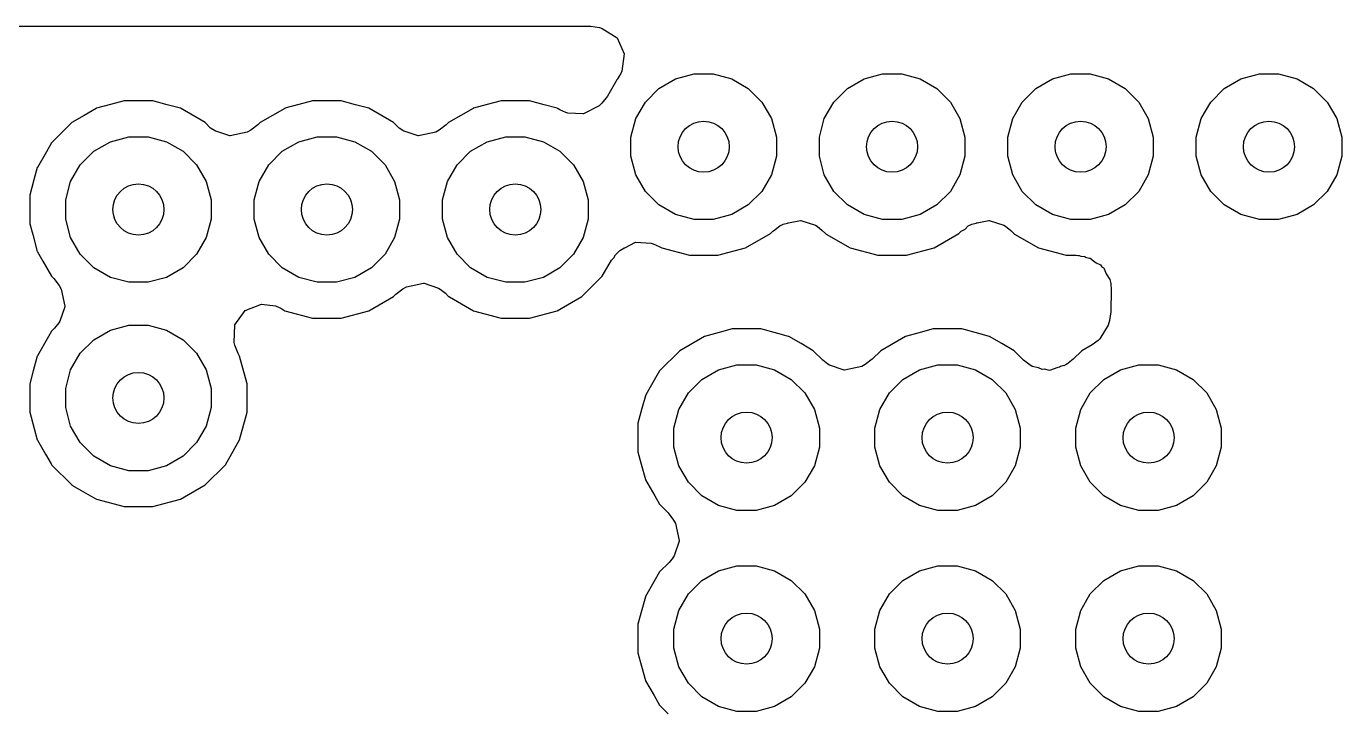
# Model space of a CAD drawing. Header units: inches. Extents: x 5.14 to 7.4, y -4.57 to -3.18.
# Drawn here: x 7.0036 to 7.2097, y -3.9912 to -3.8837 of the extents above; entities that cross this region are included whole.
import ezdxf

# ---------------------------------------------------------------- set-up
doc = ezdxf.new("R2010")
doc.units = ezdxf.units.IN
doc.header["$MEASUREMENT"] = 0
doc.layers.add('In2.Cu', color=33, linetype='CONTINUOUS', true_color=0xce7d2c)

msp = doc.modelspace()

# ---------------------------------------------------------------- linework, layer by layer
at = {"layer": 'In2.Cu', "linetype": 'CONTINUOUS'}
for p, q in [((6.66389, -3.88368), (7.09206, -3.88368)), ((7.09206, -3.88368), (7.09344, -3.88388)), ((7.09344, -3.88388), (7.09387, -3.884)), ((7.09387, -3.884), (7.09618, -3.88549)), ((7.09618, -3.88549), (7.09732, -3.88799)), ((7.09732, -3.88799), (7.09693, -3.89072)), ((7.09677, -3.89107), (7.09624, -3.89193)), ((7.09693, -3.89072), (7.09677, -3.89107)), ((7.09693, -3.89072), (7.09693, -3.89072)), ((7.10276, -3.89342), (7.10536, -3.89191)), ((7.10536, -3.89191), (7.10826, -3.89114)), ((7.10826, -3.89114), (7.11127, -3.89114)), ((7.11127, -3.89114), (7.11416, -3.89191)), ((7.11416, -3.89191), (7.11676, -3.89342)), ((7.13229, -3.89342), (7.13489, -3.89191)), ((7.13489, -3.89191), (7.13779, -3.89114)), ((7.13779, -3.89114), (7.14079, -3.89114)), ((7.14079, -3.89114), (7.14369, -3.89191)), ((7.14369, -3.89191), (7.14629, -3.89342)), ((7.16182, -3.89342), (7.16442, -3.89191)), ((7.16442, -3.89191), (7.16732, -3.89114)), ((7.16732, -3.89114), (7.17032, -3.89114)), ((7.17032, -3.89114), (7.17322, -3.89191)), ((7.17322, -3.89191), (7.17582, -3.89342)), ((7.19135, -3.89342), (7.19395, -3.89191)), ((7.19395, -3.89191), (7.19685, -3.89114)), ((7.19685, -3.89114), (7.19985, -3.89114)), ((7.19985, -3.89114), (7.20275, -3.89191)), ((7.20275, -3.89191), (7.20535, -3.89342)), ((7.09614, -3.89209), (7.09468, -3.89462)), ((7.09625, -3.89194), (7.09614, -3.89209)), ((7.09624, -3.89193), (7.09625, -3.89194)), ((7.10064, -3.89554), (7.10276, -3.89342)), ((7.11676, -3.89342), (7.11889, -3.89554)), ((7.13017, -3.89554), (7.13229, -3.89342)), ((7.14629, -3.89342), (7.14842, -3.89554)), ((7.1597, -3.89554), (7.16182, -3.89342)), ((7.17582, -3.89342), (7.17794, -3.89554)), ((7.18922, -3.89554), (7.19135, -3.89342)), ((7.20535, -3.89342), (7.20747, -3.89554)), ((7.01678, -3.89594), (7.01461, -3.89652)), ((7.01894, -3.89536), (7.01678, -3.89594)), ((7.01678, -3.89594), (7.01678, -3.89594)), ((7.02342, -3.89536), (7.01894, -3.89536)), ((7.02569, -3.89597), (7.02342, -3.89536)), ((7.02775, -3.89652), (7.02569, -3.89597)), ((7.0463, -3.89594), (7.04414, -3.89652)), ((7.04847, -3.89536), (7.0463, -3.89594)), ((7.0463, -3.89594), (7.0463, -3.89594)), ((7.05295, -3.89536), (7.04847, -3.89536)), ((7.05522, -3.89597), (7.05295, -3.89536)), ((7.05728, -3.89652), (7.05522, -3.89597)), ((7.07583, -3.89594), (7.07367, -3.89652)), ((7.078, -3.89536), (7.07583, -3.89594)), ((7.07583, -3.89594), (7.07583, -3.89594)), ((7.08248, -3.89536), (7.078, -3.89536)), ((7.078, -3.89536), (7.078, -3.89536)), ((7.08475, -3.89597), (7.08248, -3.89536)), ((7.08681, -3.89652), (7.08475, -3.89597)), ((7.08475, -3.89597), (7.08475, -3.89597)), ((7.09382, -3.89571), (7.09338, -3.89614)), ((7.09468, -3.89462), (7.09382, -3.89571)), ((7.09914, -3.89814), (7.10064, -3.89554)), ((7.11889, -3.89554), (7.12039, -3.89814)), ((7.12867, -3.89814), (7.13017, -3.89554)), ((7.14842, -3.89554), (7.14992, -3.89814)), ((7.15819, -3.89814), (7.1597, -3.89554)), ((7.17794, -3.89554), (7.17944, -3.89814)), ((7.18772, -3.89814), (7.18922, -3.89554)), ((7.20747, -3.89554), (7.20897, -3.89814)), ((7.01266, -3.89765), (7.01073, -3.89876)), ((7.01458, -3.89654), (7.01266, -3.89765)), ((7.01461, -3.89652), (7.01458, -3.89654)), ((7.01461, -3.89652), (7.01461, -3.89652)), ((7.01461, -3.89652), (7.01461, -3.89652)), ((7.01461, -3.89652), (7.01461, -3.89652)), ((7.01461, -3.89652), (7.01461, -3.89652)), ((7.03163, -3.89876), (7.02775, -3.89652)), ((7.02775, -3.89652), (7.02775, -3.89652)), ((7.04219, -3.89765), (7.04026, -3.89876)), ((7.0441, -3.89654), (7.04219, -3.89765)), ((7.04414, -3.89652), (7.0441, -3.89654)), ((7.04414, -3.89652), (7.04414, -3.89652)), ((7.04414, -3.89652), (7.04414, -3.89652)), ((7.04414, -3.89652), (7.04414, -3.89652)), ((7.04414, -3.89652), (7.04414, -3.89652)), ((7.06116, -3.89876), (7.05728, -3.89652)), ((7.05728, -3.89652), (7.05728, -3.89652)), ((7.07172, -3.89765), (7.06979, -3.89876)), ((7.07363, -3.89654), (7.07172, -3.89765)), ((7.07366, -3.89652), (7.07363, -3.89654)), ((7.07367, -3.89652), (7.07366, -3.89652)), ((7.07367, -3.89652), (7.07367, -3.89652)), ((7.07367, -3.89652), (7.07367, -3.89652)), ((7.07367, -3.89652), (7.07367, -3.89652)), ((7.08684, -3.89654), (7.08681, -3.89652)), ((7.08694, -3.8966), (7.08684, -3.89654)), ((7.08696, -3.89661), (7.08694, -3.8966)), ((7.08721, -3.89675), (7.08696, -3.89661)), ((7.08816, -3.89718), (7.08721, -3.89675)), ((7.08845, -3.89727), (7.08816, -3.89718)), ((7.09086, -3.89741), (7.08845, -3.89727)), ((7.09093, -3.8974), (7.09086, -3.89741)), ((7.09338, -3.89614), (7.09093, -3.8974)), ((7.09093, -3.8974), (7.09093, -3.8974)), ((7.01073, -3.89876), (7.00756, -3.90193)), ((7.01073, -3.89876), (7.01073, -3.89876)), ((7.01073, -3.89876), (7.01073, -3.89876)), ((7.01073, -3.89876), (7.01073, -3.89876)), ((7.03249, -3.89962), (7.03163, -3.89876)), ((7.03163, -3.89876), (7.03163, -3.89876)), ((7.03311, -3.90002), (7.03249, -3.89962)), ((7.03319, -3.90007), (7.03311, -3.90002)), ((7.03324, -3.90009), (7.03319, -3.90007)), ((7.0333, -3.90012), (7.03324, -3.90009)), ((7.03548, -3.90084), (7.0333, -3.90011)), ((7.0333, -3.90011), (7.0333, -3.90012)), ((7.03878, -3.89996), (7.03824, -3.90026)), ((7.03989, -3.89913), (7.03878, -3.89996)), ((7.04026, -3.89876), (7.03989, -3.89913)), ((7.04026, -3.89876), (7.04026, -3.89876)), ((7.04026, -3.89876), (7.04026, -3.89876)), ((7.04026, -3.89876), (7.04026, -3.89876)), ((7.06202, -3.89962), (7.06116, -3.89876)), ((7.06116, -3.89876), (7.06116, -3.89876)), ((7.06264, -3.90002), (7.06202, -3.89962)), ((7.06272, -3.90007), (7.06264, -3.90002)), ((7.06277, -3.90009), (7.06272, -3.90007)), ((7.06282, -3.90012), (7.06277, -3.90009)), ((7.06283, -3.90011), (7.06282, -3.90012)), ((7.06501, -3.90084), (7.06283, -3.90011)), ((7.06831, -3.89996), (7.06777, -3.90026)), ((7.06942, -3.89913), (7.06831, -3.89996)), ((7.06979, -3.89876), (7.06942, -3.89913)), ((7.06979, -3.89876), (7.06979, -3.89876)), ((7.06979, -3.89876), (7.06979, -3.89876)), ((7.06979, -3.89876), (7.06979, -3.89876)), ((7.09836, -3.90104), (7.09914, -3.89814)), ((7.12039, -3.89814), (7.12117, -3.90104)), ((7.12789, -3.90104), (7.12867, -3.89814)), ((7.14992, -3.89814), (7.15069, -3.90104)), ((7.15742, -3.90104), (7.15819, -3.89814)), ((7.17944, -3.89814), (7.18022, -3.90104)), ((7.18695, -3.90104), (7.18772, -3.89814)), ((7.20897, -3.89814), (7.20975, -3.90104)), ((7.00756, -3.90193), (7.00675, -3.90334)), ((7.00756, -3.90193), (7.00756, -3.90193)), ((7.00756, -3.90193), (7.00756, -3.90193)), ((7.00756, -3.90193), (7.00756, -3.90193)), ((7.00756, -3.90193), (7.00756, -3.90193)), ((7.01418, -3.90326), (7.01678, -3.90176)), ((7.01678, -3.90176), (7.01968, -3.90098)), ((7.01968, -3.90098), (7.02268, -3.90098)), ((7.02268, -3.90098), (7.02558, -3.90176)), ((7.02558, -3.90176), (7.02818, -3.90326)), ((7.03555, -3.90084), (7.03548, -3.90084)), ((7.03824, -3.90026), (7.03555, -3.90084)), ((7.04371, -3.90326), (7.04631, -3.90176)), ((7.04631, -3.90176), (7.04921, -3.90098)), ((7.04921, -3.90098), (7.05221, -3.90098)), ((7.05221, -3.90098), (7.05511, -3.90176)), ((7.05511, -3.90176), (7.05771, -3.90326)), ((7.06508, -3.90084), (7.06501, -3.90084)), ((7.06777, -3.90026), (7.06508, -3.90084)), ((7.07324, -3.90326), (7.07584, -3.90176)), ((7.07584, -3.90176), (7.07874, -3.90098)), ((7.07874, -3.90098), (7.08174, -3.90098)), ((7.08174, -3.90098), (7.08464, -3.90176)), ((7.08464, -3.90176), (7.08724, -3.90326)), ((7.09836, -3.90404), (7.09836, -3.90104)), ((7.12117, -3.90104), (7.12117, -3.90404)), ((7.12789, -3.90404), (7.12789, -3.90104)), ((7.15069, -3.90104), (7.15069, -3.90404)), ((7.15742, -3.90404), (7.15742, -3.90104)), ((7.18022, -3.90104), (7.18022, -3.90404)), ((7.18695, -3.90404), (7.18695, -3.90104)), ((7.20975, -3.90104), (7.20975, -3.90404)), ((7.00675, -3.90334), (7.00534, -3.90578)), ((7.01206, -3.90538), (7.01418, -3.90326)), ((7.02818, -3.90326), (7.0303, -3.90538)), ((7.04159, -3.90538), (7.04371, -3.90326)), ((7.05771, -3.90326), (7.05983, -3.90538)), ((7.07111, -3.90538), (7.07324, -3.90326)), ((7.08724, -3.90326), (7.08936, -3.90538)), ((7.09914, -3.90694), (7.09836, -3.90404)), ((7.12117, -3.90404), (7.12039, -3.90694)), ((7.12867, -3.90694), (7.12789, -3.90404)), ((7.15069, -3.90404), (7.14992, -3.90694)), ((7.15819, -3.90694), (7.15742, -3.90404)), ((7.18022, -3.90404), (7.17944, -3.90694)), ((7.18772, -3.90694), (7.18695, -3.90404)), ((7.20975, -3.90404), (7.20897, -3.90694)), ((7.00532, -3.90581), (7.0048, -3.90775)), ((7.00534, -3.90578), (7.00532, -3.90581)), ((7.00532, -3.90581), (7.00532, -3.90581)), ((7.01056, -3.90798), (7.01206, -3.90538)), ((7.0303, -3.90538), (7.03181, -3.90798)), ((7.04008, -3.90798), (7.04159, -3.90538)), ((7.05983, -3.90538), (7.06133, -3.90798)), ((7.06961, -3.90798), (7.07111, -3.90538)), ((7.08936, -3.90538), (7.09086, -3.90798)), ((7.0048, -3.90775), (7.00416, -3.91014)), ((7.0048, -3.90775), (7.0048, -3.90775)), ((7.00978, -3.91088), (7.01056, -3.90798)), ((7.03181, -3.90798), (7.03258, -3.91088)), ((7.03931, -3.91088), (7.04008, -3.90798)), ((7.06133, -3.90798), (7.06211, -3.91088)), ((7.06883, -3.91088), (7.06961, -3.90798)), ((7.09086, -3.90798), (7.09164, -3.91088)), ((7.10064, -3.90954), (7.09914, -3.90694)), ((7.12039, -3.90694), (7.11889, -3.90954)), ((7.13017, -3.90954), (7.12867, -3.90694)), ((7.14992, -3.90694), (7.14842, -3.90954)), ((7.1597, -3.90954), (7.15819, -3.90694)), ((7.17944, -3.90694), (7.17794, -3.90954)), ((7.18922, -3.90954), (7.18772, -3.90694)), ((7.20897, -3.90694), (7.20747, -3.90954)), ((7.00416, -3.91014), (7.00416, -3.91462)), ((7.10276, -3.91166), (7.10064, -3.90954)), ((7.11889, -3.90954), (7.11676, -3.91166)), ((7.13229, -3.91166), (7.13017, -3.90954)), ((7.14842, -3.90954), (7.14629, -3.91166)), ((7.16182, -3.91166), (7.1597, -3.90954)), ((7.17794, -3.90954), (7.17582, -3.91166)), ((7.19135, -3.91166), (7.18922, -3.90954)), ((7.20747, -3.90954), (7.20535, -3.91166)), ((7.00978, -3.91388), (7.00978, -3.91088)), ((7.03258, -3.91088), (7.03258, -3.91388)), ((7.03931, -3.91388), (7.03931, -3.91088)), ((7.06211, -3.91088), (7.06211, -3.91388)), ((7.06883, -3.91388), (7.06883, -3.91088)), ((7.09164, -3.91088), (7.09164, -3.91388)), ((7.10536, -3.91316), (7.10276, -3.91166)), ((7.11676, -3.91166), (7.11416, -3.91316)), ((7.13489, -3.91316), (7.13229, -3.91166)), ((7.14629, -3.91166), (7.14369, -3.91316)), ((7.16442, -3.91316), (7.16182, -3.91166)), ((7.17582, -3.91166), (7.17322, -3.91316)), ((7.19395, -3.91316), (7.19135, -3.91166)), ((7.20535, -3.91166), (7.20275, -3.91316)), ((7.01056, -3.91678), (7.00978, -3.91388)), ((7.03258, -3.91388), (7.03181, -3.91678)), ((7.04008, -3.91678), (7.03931, -3.91388)), ((7.06211, -3.91388), (7.06133, -3.91678)), ((7.06961, -3.91678), (7.06883, -3.91388)), ((7.09164, -3.91388), (7.09086, -3.91678)), ((7.10826, -3.91394), (7.10536, -3.91316)), ((7.11127, -3.91394), (7.10826, -3.91394)), ((7.11416, -3.91316), (7.11127, -3.91394)), ((7.12223, -3.91467), (7.12292, -3.91452)), ((7.12292, -3.91452), (7.12299, -3.91448)), ((7.12299, -3.91448), (7.12308, -3.91448)), ((7.12308, -3.91448), (7.12492, -3.91408)), ((7.12492, -3.91408), (7.12499, -3.91409)), ((7.12499, -3.91409), (7.12728, -3.91485)), ((7.13779, -3.91394), (7.13489, -3.91316)), ((7.14079, -3.91394), (7.13779, -3.91394)), ((7.14369, -3.91316), (7.14079, -3.91394)), ((7.15176, -3.91467), (7.15245, -3.91452)), ((7.15245, -3.91452), (7.15252, -3.91448)), ((7.15252, -3.91448), (7.15261, -3.91448)), ((7.15261, -3.91448), (7.15445, -3.91408)), ((7.15445, -3.91408), (7.15452, -3.91409)), ((7.15452, -3.91409), (7.15681, -3.91485)), ((7.16732, -3.91394), (7.16442, -3.91316)), ((7.17032, -3.91394), (7.16732, -3.91394)), ((7.17322, -3.91316), (7.17032, -3.91394)), ((7.19685, -3.91394), (7.19395, -3.91316)), ((7.19985, -3.91394), (7.19685, -3.91394)), ((7.20275, -3.91316), (7.19985, -3.91394)), ((7.00416, -3.91462), (7.00462, -3.91632)), ((7.00462, -3.91632), (7.00532, -3.91895)), ((7.11633, -3.9184), (7.12021, -3.91616)), ((7.12021, -3.91616), (7.12058, -3.91579)), ((7.12058, -3.91579), (7.12072, -3.91572)), ((7.12072, -3.91572), (7.12169, -3.91496)), ((7.12169, -3.91496), (7.12223, -3.91467)), ((7.12728, -3.91485), (7.12754, -3.91501)), ((7.12754, -3.91501), (7.12835, -3.91567)), ((7.12835, -3.91567), (7.12884, -3.91616)), ((7.12884, -3.91616), (7.12888, -3.91619)), ((7.12888, -3.91619), (7.12888, -3.91619)), ((7.12888, -3.91619), (7.12891, -3.91621)), ((7.12891, -3.91621), (7.12897, -3.91623)), ((7.12897, -3.91623), (7.13272, -3.9184)), ((7.14586, -3.9184), (7.14974, -3.91616)), ((7.14974, -3.91616), (7.15011, -3.91579)), ((7.15011, -3.91579), (7.15072, -3.91546)), ((7.15072, -3.91546), (7.15122, -3.91496)), ((7.15122, -3.91496), (7.15176, -3.91467)), ((7.15681, -3.91485), (7.15707, -3.91501)), ((7.15707, -3.91501), (7.15788, -3.91567)), ((7.15788, -3.91567), (7.15837, -3.91616)), ((7.15837, -3.91616), (7.15839, -3.91618)), ((7.15839, -3.91618), (7.15849, -3.91623)), ((7.15849, -3.91623), (7.16225, -3.9184)), ((7.01206, -3.91938), (7.01056, -3.91678)), ((7.03181, -3.91678), (7.0303, -3.91938)), ((7.04159, -3.91938), (7.04008, -3.91678)), ((7.06133, -3.91678), (7.05983, -3.91938)), ((7.07111, -3.91938), (7.06961, -3.91678)), ((7.09086, -3.91678), (7.08936, -3.91938)), ((7.09662, -3.91878), (7.09725, -3.91846)), ((7.09725, -3.91846), (7.09731, -3.9184)), ((7.09731, -3.9184), (7.09739, -3.91838)), ((7.09739, -3.91838), (7.09907, -3.91752)), ((7.09907, -3.91752), (7.0991, -3.91751)), ((7.0991, -3.91751), (7.09914, -3.91751)), ((7.09914, -3.91751), (7.10155, -3.91765)), ((7.10155, -3.91765), (7.10184, -3.91774)), ((7.10184, -3.91774), (7.10279, -3.91817)), ((7.10279, -3.91817), (7.10319, -3.9184)), ((7.10319, -3.9184), (7.10752, -3.91956)), ((7.112, -3.91956), (7.11633, -3.9184)), ((7.13272, -3.9184), (7.13272, -3.9184)), ((7.13272, -3.9184), (7.13272, -3.9184)), ((7.13272, -3.9184), (7.13705, -3.91956)), ((7.14153, -3.91956), (7.14586, -3.9184)), ((7.16225, -3.9184), (7.16225, -3.9184)), ((7.16225, -3.9184), (7.16225, -3.9184)), ((7.16225, -3.9184), (7.16658, -3.91956)), ((7.00532, -3.91895), (7.00532, -3.91895)), ((7.00532, -3.91895), (7.00534, -3.91899)), ((7.00534, -3.91899), (7.00619, -3.92045)), ((7.00619, -3.92045), (7.00756, -3.92283)), ((7.01418, -3.92151), (7.01206, -3.91938)), ((7.0303, -3.91938), (7.02818, -3.92151)), ((7.04371, -3.92151), (7.04159, -3.91938)), ((7.05983, -3.91938), (7.05771, -3.92151)), ((7.07324, -3.92151), (7.07111, -3.91938)), ((7.08936, -3.91938), (7.08724, -3.92151)), ((7.09386, -3.92283), (7.09532, -3.9203)), ((7.09532, -3.9203), (7.0957, -3.91994)), ((7.0957, -3.91994), (7.09592, -3.91947)), ((7.09592, -3.91947), (7.09618, -3.91921)), ((7.09618, -3.91921), (7.09662, -3.91878)), ((7.10752, -3.91956), (7.10752, -3.91956)), ((7.10752, -3.91956), (7.112, -3.91956)), ((7.112, -3.91956), (7.112, -3.91956)), ((7.13705, -3.91956), (7.13705, -3.91956)), ((7.13705, -3.91956), (7.14153, -3.91956)), ((7.14153, -3.91956), (7.14153, -3.91956)), ((7.16658, -3.91956), (7.16658, -3.91956)), ((7.16658, -3.91956), (7.16806, -3.91956)), ((7.16806, -3.91956), (7.16811, -3.91957)), ((7.16811, -3.91957), (7.16816, -3.91956)), ((7.16816, -3.91956), (7.16845, -3.91961)), ((7.16845, -3.91961), (7.16845, -3.9196)), ((7.16845, -3.9196), (7.16862, -3.91961)), ((7.16862, -3.91961), (7.16887, -3.91967)), ((7.16887, -3.91967), (7.16943, -3.91976)), ((7.16943, -3.91976), (7.16956, -3.9198)), ((7.16956, -3.9198), (7.16956, -3.91983)), ((7.16956, -3.91983), (7.17024, -3.91998)), ((7.17024, -3.91998), (7.17032, -3.92002)), ((7.17032, -3.92002), (7.17045, -3.92007)), ((7.17045, -3.92007), (7.17043, -3.92011)), ((7.17043, -3.92011), (7.17129, -3.92074)), ((7.17129, -3.92074), (7.17196, -3.92105)), ((7.00756, -3.92283), (7.00756, -3.92283)), ((7.00756, -3.92283), (7.00793, -3.9232)), ((7.01678, -3.92301), (7.01418, -3.92151)), ((7.02818, -3.92151), (7.02558, -3.92301)), ((7.04631, -3.92301), (7.04371, -3.92151)), ((7.05771, -3.92151), (7.05511, -3.92301)), ((7.07584, -3.92301), (7.07324, -3.92151)), ((7.08724, -3.92151), (7.08464, -3.92301)), ((7.09069, -3.926), (7.09386, -3.92283)), ((7.17196, -3.92105), (7.17216, -3.92136)), ((7.17216, -3.92136), (7.17234, -3.9215)), ((7.17234, -3.9215), (7.17238, -3.92147)), ((7.17238, -3.92147), (7.17242, -3.92152)), ((7.17242, -3.92152), (7.17245, -3.92157)), ((7.17245, -3.92157), (7.1725, -3.92161)), ((7.1725, -3.92161), (7.1725, -3.92161)), ((7.1725, -3.92161), (7.17255, -3.92167)), ((7.17255, -3.92167), (7.17251, -3.9217)), ((7.17251, -3.9217), (7.17286, -3.92248)), ((7.17286, -3.92248), (7.17343, -3.92337)), ((7.00793, -3.9232), (7.00876, -3.92431)), ((7.00876, -3.92431), (7.00906, -3.92485)), ((7.00906, -3.92485), (7.00964, -3.92754)), ((7.01968, -3.92378), (7.01678, -3.92301)), ((7.02268, -3.92378), (7.01968, -3.92378)), ((7.02558, -3.92301), (7.02268, -3.92378)), ((7.04921, -3.92378), (7.04631, -3.92301)), ((7.05221, -3.92378), (7.04921, -3.92378)), ((7.05511, -3.92301), (7.05221, -3.92378)), ((7.06152, -3.92564), (7.06264, -3.9248)), ((7.06264, -3.9248), (7.06318, -3.92451)), ((7.06318, -3.92451), (7.06586, -3.92392)), ((7.06586, -3.92392), (7.06594, -3.92393)), ((7.06594, -3.92393), (7.06823, -3.92469)), ((7.06823, -3.92469), (7.06848, -3.92486)), ((7.06848, -3.92486), (7.0693, -3.92551)), ((7.07874, -3.92378), (7.07584, -3.92301)), ((7.08174, -3.92378), (7.07874, -3.92378)), ((7.08464, -3.92301), (7.08174, -3.92378)), ((7.17343, -3.92337), (7.17356, -3.92396)), ((7.17356, -3.92396), (7.17357, -3.92407)), ((7.17357, -3.92407), (7.17358, -3.9241)), ((7.17358, -3.9241), (7.17364, -3.92491)), ((7.05728, -3.92824), (7.06116, -3.926)), ((7.06116, -3.926), (7.06152, -3.92564)), ((7.0693, -3.92551), (7.06979, -3.926)), ((7.06979, -3.926), (7.06981, -3.92602)), ((7.06981, -3.92602), (7.06991, -3.92607)), ((7.06991, -3.92607), (7.07367, -3.92824)), ((7.08681, -3.92824), (7.09069, -3.926)), ((7.17364, -3.92491), (7.17359, -3.9284)), ((7.00963, -3.92761), (7.00887, -3.9299)), ((7.00964, -3.92754), (7.00963, -3.92761)), ((7.03631, -3.93046), (7.03791, -3.92822)), ((7.03791, -3.92822), (7.04046, -3.9272)), ((7.04046, -3.9272), (7.04048, -3.9272)), ((7.04048, -3.9272), (7.04049, -3.9272)), ((7.04049, -3.9272), (7.04266, -3.92748)), ((7.04266, -3.92748), (7.04274, -3.92751)), ((7.04274, -3.92751), (7.04348, -3.92786)), ((7.04348, -3.92786), (7.04414, -3.92824)), ((7.04414, -3.92824), (7.04847, -3.9294)), ((7.05295, -3.9294), (7.05728, -3.92824)), ((7.07367, -3.92824), (7.07367, -3.92824)), ((7.07367, -3.92824), (7.07367, -3.92824)), ((7.07367, -3.92824), (7.078, -3.9294)), ((7.08248, -3.9294), (7.08681, -3.92824)), ((7.17359, -3.9284), (7.17338, -3.92978)), ((7.00805, -3.93097), (7.00756, -3.93146)), ((7.00871, -3.93016), (7.00805, -3.93097)), ((7.00887, -3.9299), (7.00871, -3.93016)), ((7.01678, -3.93128), (7.01968, -3.93051)), ((7.01968, -3.93051), (7.02268, -3.93051)), ((7.02268, -3.93051), (7.02558, -3.93128)), ((7.03618, -3.93321), (7.03631, -3.93046)), ((7.04847, -3.9294), (7.04847, -3.9294)), ((7.04847, -3.9294), (7.05295, -3.9294)), ((7.05295, -3.9294), (7.05295, -3.9294)), ((7.078, -3.9294), (7.078, -3.9294)), ((7.078, -3.9294), (7.08248, -3.9294)), ((7.08248, -3.9294), (7.08248, -3.9294)), ((7.17316, -3.9305), (7.17184, -3.93262)), ((7.17338, -3.92978), (7.17316, -3.9305)), ((7.0071, -3.93226), (7.00534, -3.93531)), ((7.00756, -3.93146), (7.0071, -3.93226)), ((7.00756, -3.93146), (7.00756, -3.93146)), ((7.00756, -3.93146), (7.00756, -3.93146)), ((7.00756, -3.93146), (7.00756, -3.93146)), ((7.01206, -3.93491), (7.01418, -3.93279)), ((7.01418, -3.93279), (7.01678, -3.93128)), ((7.02558, -3.93128), (7.02818, -3.93279)), ((7.02818, -3.93279), (7.0303, -3.93491)), ((7.10988, -3.93228), (7.10603, -3.9345)), ((7.10991, -3.93226), (7.10988, -3.93228)), ((7.11218, -3.93165), (7.10991, -3.93226)), ((7.10991, -3.93226), (7.10991, -3.93226)), ((7.11424, -3.9311), (7.11218, -3.93165)), ((7.11872, -3.9311), (7.11424, -3.9311)), ((7.12136, -3.9318), (7.11872, -3.9311)), ((7.12305, -3.93226), (7.12136, -3.9318)), ((7.12136, -3.9318), (7.12136, -3.9318)), ((7.12306, -3.93226), (7.12305, -3.93226)), ((7.12309, -3.93228), (7.12306, -3.93226)), ((7.12502, -3.93339), (7.12309, -3.93228)), ((7.14138, -3.93228), (7.13753, -3.9345)), ((7.14141, -3.93226), (7.14138, -3.93228)), ((7.14368, -3.93165), (7.14141, -3.93226)), ((7.14141, -3.93226), (7.14141, -3.93226)), ((7.14574, -3.9311), (7.14368, -3.93165)), ((7.15022, -3.9311), (7.14574, -3.9311)), ((7.15286, -3.9318), (7.15022, -3.9311)), ((7.15455, -3.93226), (7.15286, -3.9318)), ((7.15286, -3.9318), (7.15286, -3.9318)), ((7.15458, -3.93228), (7.15455, -3.93226)), ((7.15455, -3.93226), (7.15455, -3.93226)), ((7.15651, -3.93339), (7.15458, -3.93228)), ((7.17156, -3.93288), (7.17065, -3.93356)), ((7.17184, -3.93262), (7.17156, -3.93288)), ((7.01056, -3.93751), (7.01206, -3.93491)), ((7.0303, -3.93491), (7.03181, -3.93751)), ((7.03629, -3.93364), (7.03618, -3.93321)), ((7.03681, -3.93493), (7.03629, -3.93364)), ((7.03704, -3.93534), (7.03681, -3.93493)), ((7.10603, -3.9345), (7.10286, -3.93767)), ((7.10603, -3.9345), (7.10603, -3.9345)), ((7.10603, -3.9345), (7.10603, -3.9345)), ((7.10603, -3.9345), (7.10603, -3.9345)), ((7.10603, -3.9345), (7.10603, -3.9345)), ((7.10603, -3.9345), (7.10603, -3.9345)), ((7.12693, -3.9345), (7.12502, -3.93339)), ((7.12841, -3.93597), (7.12693, -3.9345)), ((7.12693, -3.9345), (7.12693, -3.9345)), ((7.12693, -3.9345), (7.12693, -3.9345)), ((7.13753, -3.9345), (7.13618, -3.93585)), ((7.13753, -3.9345), (7.13753, -3.9345)), ((7.13753, -3.9345), (7.13753, -3.9345)), ((7.13753, -3.9345), (7.13753, -3.9345)), ((7.13753, -3.9345), (7.13753, -3.9345)), ((7.13753, -3.9345), (7.13753, -3.9345)), ((7.15843, -3.9345), (7.15651, -3.93339)), ((7.1599, -3.93597), (7.15843, -3.9345)), ((7.15843, -3.9345), (7.15843, -3.9345)), ((7.15843, -3.9345), (7.15843, -3.9345)), ((7.16903, -3.9345), (7.16768, -3.93585)), ((7.17065, -3.93356), (7.16903, -3.9345)), ((7.16903, -3.9345), (7.16903, -3.9345)), ((7.00532, -3.93534), (7.0047, -3.93767)), ((7.00534, -3.93531), (7.00532, -3.93534)), ((7.00532, -3.93534), (7.00532, -3.93534)), ((7.0382, -3.93967), (7.03704, -3.93534)), ((7.11208, -3.93749), (7.11498, -3.93672)), ((7.11498, -3.93672), (7.11798, -3.93672)), ((7.11798, -3.93672), (7.12088, -3.93749)), ((7.12922, -3.93663), (7.12841, -3.93597)), ((7.12948, -3.93679), (7.12922, -3.93663)), ((7.13177, -3.93755), (7.12948, -3.93679)), ((7.13453, -3.93698), (7.13184, -3.93756)), ((7.13507, -3.93668), (7.13453, -3.93698)), ((7.13618, -3.93585), (7.13507, -3.93668)), ((7.14358, -3.93749), (7.14648, -3.93672)), ((7.14648, -3.93672), (7.14948, -3.93672)), ((7.14948, -3.93672), (7.15238, -3.93749)), ((7.16072, -3.93663), (7.1599, -3.93597)), ((7.16091, -3.93675), (7.16072, -3.93663)), ((7.16104, -3.93684), (7.16091, -3.93675)), ((7.16091, -3.93675), (7.16091, -3.93675)), ((7.16126, -3.93697), (7.16104, -3.93684)), ((7.16223, -3.9372), (7.16126, -3.93697)), ((7.16282, -3.93747), (7.16223, -3.9372)), ((7.16525, -3.93714), (7.16394, -3.9376)), ((7.16554, -3.9371), (7.16525, -3.93714)), ((7.16567, -3.93699), (7.16554, -3.9371)), ((7.16619, -3.93681), (7.16567, -3.93699)), ((7.16622, -3.93687), (7.16619, -3.93681)), ((7.16656, -3.93668), (7.16622, -3.93687)), ((7.1667, -3.93658), (7.16656, -3.93668)), ((7.16678, -3.93656), (7.1667, -3.93658)), ((7.16688, -3.93644), (7.16678, -3.93656)), ((7.16768, -3.93585), (7.16688, -3.93644)), ((7.17507, -3.93749), (7.17797, -3.93672)), ((7.17797, -3.93672), (7.18098, -3.93672)), ((7.18098, -3.93672), (7.18388, -3.93749)), ((7.0047, -3.93767), (7.00416, -3.93967)), ((7.0047, -3.93767), (7.0047, -3.93767)), ((7.00978, -3.94041), (7.01056, -3.93751)), ((7.03181, -3.93751), (7.03258, -3.94041)), ((7.10286, -3.93767), (7.1014, -3.9402)), ((7.10286, -3.93767), (7.10286, -3.93767)), ((7.10286, -3.93767), (7.10286, -3.93767)), ((7.10286, -3.93767), (7.10286, -3.93767)), ((7.10286, -3.93767), (7.10286, -3.93767)), ((7.10736, -3.94112), (7.10948, -3.93899)), ((7.10948, -3.93899), (7.11208, -3.93749)), ((7.12088, -3.93749), (7.12348, -3.93899)), ((7.12348, -3.93899), (7.12561, -3.94112)), ((7.13181, -3.93756), (7.13177, -3.93755)), ((7.13184, -3.93756), (7.13181, -3.93756)), ((7.13886, -3.94112), (7.14098, -3.93899)), ((7.14098, -3.93899), (7.14358, -3.93749)), ((7.15238, -3.93749), (7.15498, -3.93899)), ((7.15498, -3.93899), (7.1571, -3.94112)), ((7.16318, -3.93742), (7.16282, -3.93747)), ((7.16394, -3.9376), (7.16318, -3.93742)), ((7.17035, -3.94112), (7.17247, -3.93899)), ((7.17247, -3.93899), (7.17507, -3.93749)), ((7.18388, -3.93749), (7.18648, -3.93899)), ((7.18648, -3.93899), (7.1886, -3.94112)), ((7.00416, -3.93967), (7.00416, -3.94415)), ((7.00978, -3.94341), (7.00978, -3.94041)), ((7.03258, -3.94041), (7.03258, -3.94341)), ((7.0382, -3.94415), (7.0382, -3.93967)), ((7.1014, -3.9402), (7.10064, -3.94151)), ((7.10586, -3.94372), (7.10736, -3.94112)), ((7.12561, -3.94112), (7.12711, -3.94372)), ((7.13736, -3.94372), (7.13886, -3.94112)), ((7.1571, -3.94112), (7.1586, -3.94372)), ((7.16885, -3.94372), (7.17035, -3.94112)), ((7.1886, -3.94112), (7.1901, -3.94372)), ((7.01056, -3.94631), (7.00978, -3.94341)), ((7.03258, -3.94341), (7.03181, -3.94631)), ((7.10062, -3.94155), (7.10008, -3.94358)), ((7.10064, -3.94151), (7.10062, -3.94155)), ((7.10062, -3.94155), (7.10062, -3.94155)), ((7.00416, -3.94415), (7.00484, -3.94668)), ((7.03704, -3.94848), (7.0382, -3.94415)), ((7.10008, -3.94358), (7.09946, -3.94588)), ((7.10008, -3.94358), (7.10008, -3.94358)), ((7.10508, -3.94662), (7.10586, -3.94372)), ((7.12711, -3.94372), (7.12789, -3.94662)), ((7.13658, -3.94662), (7.13736, -3.94372)), ((7.1586, -3.94372), (7.15938, -3.94662)), ((7.16807, -3.94662), (7.16885, -3.94372)), ((7.1901, -3.94372), (7.19088, -3.94662)), ((7.00484, -3.94668), (7.00484, -3.94668)), ((7.00484, -3.94668), (7.00532, -3.94848)), ((7.01206, -3.94891), (7.01056, -3.94631)), ((7.03181, -3.94631), (7.0303, -3.94891)), ((7.09946, -3.94588), (7.09946, -3.94588)), ((7.09946, -3.94588), (7.09946, -3.95036)), ((7.10508, -3.94962), (7.10508, -3.94662)), ((7.12789, -3.94662), (7.12789, -3.94962)), ((7.13658, -3.94962), (7.13658, -3.94662)), ((7.15938, -3.94662), (7.15938, -3.94962)), ((7.16807, -3.94962), (7.16807, -3.94662)), ((7.19088, -3.94662), (7.19088, -3.94962)), ((7.00532, -3.94848), (7.00532, -3.94848)), ((7.00532, -3.94848), (7.00534, -3.94851)), ((7.00534, -3.94851), (7.00661, -3.95072)), ((7.01418, -3.95103), (7.01206, -3.94891)), ((7.0303, -3.94891), (7.02818, -3.95103)), ((7.0348, -3.95236), (7.03704, -3.94848)), ((7.10586, -3.95252), (7.10508, -3.94962)), ((7.12789, -3.94962), (7.12711, -3.95252)), ((7.13736, -3.95252), (7.13658, -3.94962)), ((7.15938, -3.94962), (7.1586, -3.95252)), ((7.16885, -3.95252), (7.16807, -3.94962)), ((7.19088, -3.94962), (7.1901, -3.95252)), ((7.00661, -3.95072), (7.00749, -3.95223)), ((7.01678, -3.95253), (7.01418, -3.95103)), ((7.02818, -3.95103), (7.02558, -3.95253)), ((7.09946, -3.95036), (7.09997, -3.95226)), ((7.00749, -3.95223), (7.00754, -3.95233)), ((7.00754, -3.95233), (7.00756, -3.95236)), ((7.00756, -3.95236), (7.01073, -3.95553)), ((7.01968, -3.95331), (7.01678, -3.95253)), ((7.02268, -3.95331), (7.01968, -3.95331)), ((7.02558, -3.95253), (7.02268, -3.95331)), ((7.03163, -3.95553), (7.0348, -3.95236)), ((7.09997, -3.95226), (7.10062, -3.95469)), ((7.10736, -3.95512), (7.10586, -3.95252)), ((7.12711, -3.95252), (7.12561, -3.95512)), ((7.13886, -3.95512), (7.13736, -3.95252)), ((7.1586, -3.95252), (7.1571, -3.95512)), ((7.17035, -3.95512), (7.16885, -3.95252)), ((7.1901, -3.95252), (7.1886, -3.95512)), ((7.01073, -3.95553), (7.01075, -3.95555)), ((7.01075, -3.95555), (7.01086, -3.9556)), ((7.01086, -3.9556), (7.01223, -3.95639)), ((7.02775, -3.95777), (7.03163, -3.95553)), ((7.10062, -3.95469), (7.10062, -3.95469)), ((7.10062, -3.95469), (7.10062, -3.95469)), ((7.10062, -3.95469), (7.10064, -3.95472)), ((7.10064, -3.95472), (7.10209, -3.95722)), ((7.10948, -3.95724), (7.10736, -3.95512)), ((7.12561, -3.95512), (7.12348, -3.95724)), ((7.14098, -3.95724), (7.13886, -3.95512)), ((7.1571, -3.95512), (7.15498, -3.95724)), ((7.17247, -3.95724), (7.17035, -3.95512)), ((7.1886, -3.95512), (7.18648, -3.95724)), ((7.01223, -3.95639), (7.01366, -3.95722)), ((7.01366, -3.95722), (7.01426, -3.95757)), ((7.01426, -3.95757), (7.01461, -3.95777)), ((7.01461, -3.95777), (7.01894, -3.95893)), ((7.02342, -3.95893), (7.02775, -3.95777)), ((7.10209, -3.95722), (7.10286, -3.95857)), ((7.11208, -3.95874), (7.10948, -3.95724)), ((7.12348, -3.95724), (7.12088, -3.95874)), ((7.14358, -3.95874), (7.14098, -3.95724)), ((7.15498, -3.95724), (7.15238, -3.95874)), ((7.17507, -3.95874), (7.17247, -3.95724)), ((7.18648, -3.95724), (7.18388, -3.95874)), ((7.01894, -3.95893), (7.01894, -3.95893)), ((7.01894, -3.95893), (7.02342, -3.95893)), ((7.02342, -3.95893), (7.02342, -3.95893)), ((7.10286, -3.95857), (7.10286, -3.95857)), ((7.10286, -3.95857), (7.10286, -3.95857)), ((7.10286, -3.95857), (7.10286, -3.95857)), ((7.10286, -3.95857), (7.10421, -3.95992)), ((7.10421, -3.95992), (7.10505, -3.96103)), ((7.11498, -3.95952), (7.11208, -3.95874)), ((7.11798, -3.95952), (7.11498, -3.95952)), ((7.12088, -3.95874), (7.11798, -3.95952)), ((7.14648, -3.95952), (7.14358, -3.95874)), ((7.14948, -3.95952), (7.14648, -3.95952)), ((7.15238, -3.95874), (7.14948, -3.95952)), ((7.17797, -3.95952), (7.17507, -3.95874)), ((7.18098, -3.95952), (7.17797, -3.95952)), ((7.18388, -3.95874), (7.18098, -3.95952)), ((7.10505, -3.96103), (7.10534, -3.96157)), ((7.10534, -3.96157), (7.10593, -3.96426)), ((7.10592, -3.96433), (7.10516, -3.96662)), ((7.10593, -3.96426), (7.10592, -3.96433)), ((7.10434, -3.96769), (7.10286, -3.96916)), ((7.10499, -3.96688), (7.10434, -3.96769)), ((7.105, -3.96686), (7.10499, -3.96688)), ((7.10516, -3.96662), (7.105, -3.96686)), ((7.10286, -3.96916), (7.10197, -3.97072)), ((7.10286, -3.96916), (7.10286, -3.96916)), ((7.10286, -3.96916), (7.10286, -3.96916)), ((7.10286, -3.96916), (7.10286, -3.96916)), ((7.10286, -3.96916), (7.10286, -3.96916)), ((7.10948, -3.97049), (7.11208, -3.96899)), ((7.11208, -3.96899), (7.11498, -3.96821)), ((7.11498, -3.96821), (7.11798, -3.96821)), ((7.11798, -3.96821), (7.12088, -3.96899)), ((7.12088, -3.96899), (7.12348, -3.97049)), ((7.14098, -3.97049), (7.14358, -3.96899)), ((7.14358, -3.96899), (7.14648, -3.96821)), ((7.14648, -3.96821), (7.14948, -3.96821)), ((7.14948, -3.96821), (7.15238, -3.96899)), ((7.15238, -3.96899), (7.15498, -3.97049)), ((7.17247, -3.97049), (7.17507, -3.96899)), ((7.17507, -3.96899), (7.17797, -3.96821)), ((7.17797, -3.96821), (7.18098, -3.96821)), ((7.18098, -3.96821), (7.18388, -3.96899)), ((7.18388, -3.96899), (7.18648, -3.97049)), ((7.10197, -3.97072), (7.10064, -3.97301)), ((7.10736, -3.97261), (7.10948, -3.97049)), ((7.12348, -3.97049), (7.12561, -3.97261)), ((7.13886, -3.97261), (7.14098, -3.97049)), ((7.15498, -3.97049), (7.1571, -3.97261)), ((7.17035, -3.97261), (7.17247, -3.97049)), ((7.18648, -3.97049), (7.1886, -3.97261)), ((7.10062, -3.97304), (7.10008, -3.97508)), ((7.10064, -3.97301), (7.10062, -3.97304)), ((7.10062, -3.97304), (7.10062, -3.97304)), ((7.10586, -3.97521), (7.10736, -3.97261)), ((7.12561, -3.97261), (7.12711, -3.97521)), ((7.13736, -3.97521), (7.13886, -3.97261)), ((7.1571, -3.97261), (7.1586, -3.97521)), ((7.16885, -3.97521), (7.17035, -3.97261)), ((7.1886, -3.97261), (7.1901, -3.97521)), ((7.10008, -3.97508), (7.09946, -3.97737)), ((7.10008, -3.97508), (7.10008, -3.97508)), ((7.10508, -3.97811), (7.10586, -3.97521)), ((7.12711, -3.97521), (7.12789, -3.97811)), ((7.13658, -3.97811), (7.13736, -3.97521)), ((7.1586, -3.97521), (7.15938, -3.97811)), ((7.16807, -3.97811), (7.16885, -3.97521)), ((7.1901, -3.97521), (7.19088, -3.97811)), ((7.09946, -3.97737), (7.09946, -3.98185)), ((7.10508, -3.98111), (7.10508, -3.97811)), ((7.12789, -3.97811), (7.12789, -3.98111)), ((7.13658, -3.98111), (7.13658, -3.97811)), ((7.15938, -3.97811), (7.15938, -3.98111)), ((7.16807, -3.98111), (7.16807, -3.97811)), ((7.19088, -3.97811), (7.19088, -3.98111)), ((7.09946, -3.98185), (7.10002, -3.98394)), ((7.10586, -3.98401), (7.10508, -3.98111)), ((7.12789, -3.98111), (7.12711, -3.98401)), ((7.13736, -3.98401), (7.13658, -3.98111)), ((7.15938, -3.98111), (7.1586, -3.98401)), ((7.16885, -3.98401), (7.16807, -3.98111)), ((7.19088, -3.98111), (7.1901, -3.98401)), ((7.10002, -3.98394), (7.10062, -3.98618)), ((7.10736, -3.98661), (7.10586, -3.98401)), ((7.12711, -3.98401), (7.12561, -3.98661)), ((7.13886, -3.98661), (7.13736, -3.98401)), ((7.1586, -3.98401), (7.1571, -3.98661)), ((7.17035, -3.98661), (7.16885, -3.98401)), ((7.1901, -3.98401), (7.1886, -3.98661)), ((7.10062, -3.98618), (7.10062, -3.98619)), ((7.10062, -3.98619), (7.10064, -3.98622)), ((7.10064, -3.98622), (7.10198, -3.98854)), ((7.10948, -3.98874), (7.10736, -3.98661)), ((7.12561, -3.98661), (7.12348, -3.98874)), ((7.14098, -3.98874), (7.13886, -3.98661)), ((7.1571, -3.98661), (7.15498, -3.98874)), ((7.17247, -3.98874), (7.17035, -3.98661)), ((7.1886, -3.98661), (7.18648, -3.98874)), ((7.10198, -3.98854), (7.10286, -3.99006)), ((7.11208, -3.99024), (7.10948, -3.98874)), ((7.12348, -3.98874), (7.12088, -3.99024)), ((7.14358, -3.99024), (7.14098, -3.98874)), ((7.15498, -3.98874), (7.15238, -3.99024)), ((7.17507, -3.99024), (7.17247, -3.98874)), ((7.18648, -3.98874), (7.18388, -3.99024)), ((7.10286, -3.99006), (7.10286, -3.99006)), ((7.10286, -3.99006), (7.10286, -3.99006)), ((7.10286, -3.99006), (7.10286, -3.99006)), ((7.10286, -3.99006), (7.10421, -3.99141)), ((7.11498, -3.99101), (7.11208, -3.99024)), ((7.12088, -3.99024), (7.11798, -3.99101)), ((7.14648, -3.99101), (7.14358, -3.99024)), ((7.15238, -3.99024), (7.14948, -3.99101)), ((7.17797, -3.99101), (7.17507, -3.99024)), ((7.18388, -3.99024), (7.18098, -3.99101)), ((7.11798, -3.99101), (7.11498, -3.99101)), ((7.14948, -3.99101), (7.14648, -3.99101)), ((7.18098, -3.99101), (7.17797, -3.99101))]:
    msp.add_line(p, q, dxfattribs=at)
at = {"layer": 'In2.Cu'}
for centre in [(7.10976, -3.90254), (7.13929, -3.90254), (7.16882, -3.90254), (7.19835, -3.90254), (7.02118, -3.91238), (7.05071, -3.91238), (7.08024, -3.91238), (7.02118, -3.94191), (7.11648, -3.94812), (7.14798, -3.94812), (7.17948, -3.94812), (7.11648, -3.97961), (7.14798, -3.97961), (7.17948, -3.97961)]:
    msp.add_circle(centre, 0.004, dxfattribs=at)

doc.saveas('drawing.dxf')
